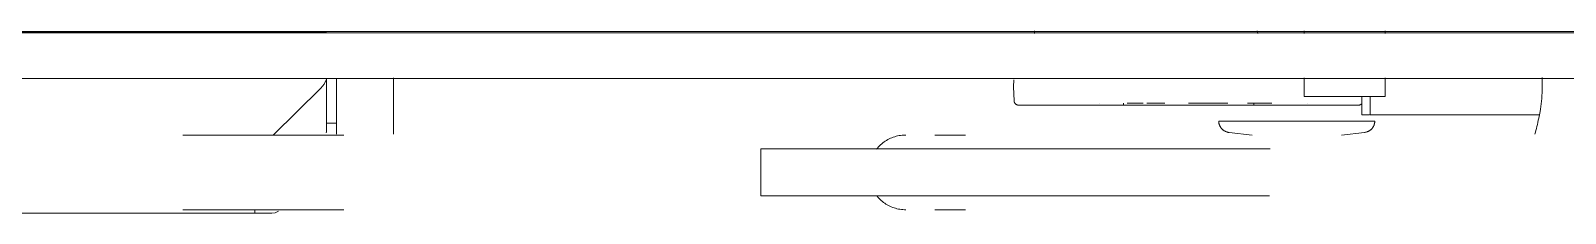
# Model space of a CAD drawing. Header units: millimetres. Extents: x -174154 to -170572, y -111302 to -109817.
# Drawn here: x -173989.14 to -173982.56, y -110922.47 to -110921.69 of the extents above; entities that cross this region are included whole.
import ezdxf

# ---------------------------------------------------------------- set-up
doc = ezdxf.new("R2010")
doc.units = ezdxf.units.MM
doc.linetypes.add('ACAD_ISO02W100', pattern=[15, 12, -3])
doc.layers.add('!Подложка', color=252, linetype='ACAD_ISO02W100', lineweight=25)
doc.layers.add('Специальное оборудование', color=7, linetype='Continuous', lineweight=18)

# ---------------------------------------------------------------- blocks, each defined once
blk = doc.blocks.new('Medical_All_ARJO_Enterprise-8000_Patient-Bed - Citadel-V3-В_АР_ПЭ_03 Этаж')
at = {"layer": 'Специальное оборудование'}
for p, q in [((7.48, -438.77), (-1116, -438.77)), ((-1047.99, -438.12), (-88.81, -438.12)), ((3.1, -438.35), (-203.74, -438.35)), ((785.78, -438.77), (1.73, -438.77)), ((42.34, -438.12), (729.01, -438.12)), ((306.53, -437.84), (306.53, -439.01)), ((422.11, -439.01), (422.11, -437.84)), ((456.82, -439.01), (456.82, -437.84)), ((-1116, -458.28), (7.48, -458.28)), ((1.73, -458.28), (785.78, -458.28)), ((3.1, -470.41), (3.1, -458.29)), ((7.29, -463.22), (7.29, -458.28)), ((31.69, -458.05), (31.69, -463.22)), ((422.11, -466), (422.11, -458.05)), ((456.82, -466), (456.82, -458.05)), ((524.07, -463.22), (524.14, -457.81)), ((-19.83, -482.46), (0.59, -462.37)), ((7.29, -472.43), (7.29, -463.22)), ((31.69, -463.22), (31.69, -472.43)), ((439.75, -466), (422.11, -466)), ((456.77, -466), (439.75, -466)), ((446.81, -466), (446.81, -473.76)), ((450.4, -473.76), (450.4, -466)), ((3.1, -476.8), (3.1, -470.41)), ((7.29, -475.26), (7.29, -472.43)), ((31.69, -472.43), (31.69, -475.26)), ((326.76, -469.7), (324.53, -469.7)), ((334.43, -468.77), (334.43, -468.77)), ((344.58, -468.77), (344.58, -469.7)), ((352.36, -468.77), (346.21, -468.77)), ((346.21, -468.77), (352.36, -468.77)), ((353.02, -468.77), (347.27, -468.77)), ((347.27, -468.77), (353.02, -468.77)), ((362.41, -468.77), (354.7, -468.77)), ((362.2, -468.77), (356.1, -468.77)), ((372.53, -469.7), (369.61, -469.7)), ((388.95, -468.77), (372.53, -468.77)), ((389.33, -468.77), (372.53, -468.77)), ((372.53, -469.7), (372.53, -469.7)), ((388.95, -469.7), (372.53, -469.7)), ((372.53, -469.7), (372.53, -469.7)), ((389.2, -469.7), (372.53, -469.7)), ((398.9, -469.7), (396.17, -469.7)), ((397.78, -468.77), (408.16, -468.77)), ((408.16, -468.77), (397.78, -468.77)), ((398.05, -468.77), (398.05, -468.77)), ((400.47, -469.7), (400.47, -468.77)), ((423.3, -468.77), (423.3, -468.77)), ((522.62, -475.26), (523.18, -472.43)), ((3.1, -479.65), (3.1, -476.43)), ((3.1, -477.34), (7.29, -477.34)), ((7.29, -482.07), (7.29, -475.26)), ((31.69, -475.26), (31.69, -482.07)), ((385.43, -476.49), (418.89, -476.49)), ((389.91, -476.49), (386.57, -476.49)), ((418.89, -476.49), (452.36, -476.49)), ((450.08, -473.76), (446.81, -473.76)), ((494.88, -473.76), (450.4, -473.76)), ((500.12, -473.76), (494.88, -473.76)), ((522.91, -473.76), (500.12, -473.76)), ((-42.16, -482.46), (-58.55, -482.46)), ((-8.85, -482.46), (-26.9, -482.46)), ((-26.71, -482.46), (-8.79, -482.46)), ((271.41, -482.46), (263.73, -482.46)), ((263.73, -482.46), (276.93, -482.46)), ((276.25, -482.46), (271.41, -482.46)), ((389.89, -481.38), (399.75, -482.46)), ((438.04, -482.46), (447.9, -481.38)), ((189.25, -488.45), (189.25, -508.46)), ((189.25, -488.45), (239.32, -488.45)), ((239.32, -488.45), (407.55, -488.45)), ((239.32, -508.46), (189.25, -508.46)), ((407.2, -508.46), (239.32, -508.46)), ((-172.92, -515.96), (-27.71, -515.96)), ((-58.55, -514.46), (-42.16, -514.46)), ((-27.71, -515.96), (-27.71, -514.81)), ((-23.05, -515.96), (-27.71, -515.96)), ((-26.9, -514.46), (-8.85, -514.46)), ((-8.79, -514.46), (-26.71, -514.46)), ((-20.34, -515.96), (-23.05, -515.96)), ((276.93, -514.46), (263.73, -514.46)), ((263.73, -514.46), (271.41, -514.46)), ((271.41, -514.46), (276.25, -514.46))]:
    blk.add_line(p, q, dxfattribs=at)
at = {"layer": 'Специальное оборудование', "flags": 128}
for points in [[(-88.81, -438.12), (-73.48, -438.12), (-58.17, -438.12), (-42.91, -438.12), (-27.72, -438.12), (-12.63, -438.12), (2.34, -438.12), (17.16, -438.12), (31.81, -438.12), (42.34, -438.12)], [(0.59, -462.37), (1.97, -460.68), (2.82, -458.86)], [(297.74, -467.85), (297.57, -464.85), (297.53, -461.85), (297.6, -458.86)], [(299.74, -469.7), (299.66, -469.7), (299.58, -469.69), (299.5, -469.68), (299.42, -469.67), (299.34, -469.66), (299.26, -469.64), (299.18, -469.62), (299.11, -469.6), (299.03, -469.57), (298.96, -469.54), (298.88, -469.51), (298.81, -469.47), (298.74, -469.43), (298.67, -469.39), (298.61, -469.35), (298.54, -469.3), (298.48, -469.25), (298.42, -469.2), (298.36, -469.15), (298.3, -469.09), (298.25, -469.03), (298.19, -468.97), (298.15, -468.91), (298.1, -468.84), (298.05, -468.78), (298.01, -468.71), (297.97, -468.64), (297.94, -468.57), (297.9, -468.5), (297.87, -468.42), (297.84, -468.35), (297.82, -468.27), (297.8, -468.19), (297.78, -468.12), (297.77, -468.04), (297.75, -467.96), (297.74, -467.88), (297.74, -467.85)], [(311.28, -469.7), (309.75, -469.7), (308.33, -469.7), (307.01, -469.7), (305.79, -469.7), (304.68, -469.7), (303.68, -469.7), (302.79, -469.7), (302.01, -469.7), (301.35, -469.7), (300.8, -469.7), (300.36, -469.7), (300.04, -469.7), (299.83, -469.7), (299.74, -469.7), (299.74, -469.7)], [(299.74, -469.7), (299.79, -469.7), (299.97, -469.7), (300.26, -469.7), (300.67, -469.7), (301.19, -469.7), (301.82, -469.7), (302.57, -469.7), (303.43, -469.7), (304.4, -469.7), (305.48, -469.7), (306.67, -469.7), (307.96, -469.7), (309.36, -469.7), (310.85, -469.7), (312.45, -469.7), (314.14, -469.7), (315.93, -469.7), (317.8, -469.7), (319.77, -469.7), (321.81, -469.7), (323.94, -469.7), (326.15, -469.7), (328.43, -469.7), (330.78, -469.7), (333.2, -469.7), (335.68, -469.7), (338.22, -469.7), (340.81, -469.7), (343.46, -469.7), (346.15, -469.7), (348.88, -469.7), (351.66, -469.7), (354.46, -469.7), (357.29, -469.7), (360.15, -469.7), (363.03, -469.7), (365.93, -469.7), (368.83, -469.7), (371.74, -469.7), (372.53, -469.7)], [(349.63, -469.7), (346.88, -469.7), (346.43, -469.7)], [(372.53, -469.7), (375.44, -469.7), (378.34, -469.7), (381.24, -469.7), (384.12, -469.7), (386.99, -469.7), (389.83, -469.7), (392.64, -469.7), (395.42, -469.7), (398.17, -469.7), (400.87, -469.7), (403.53, -469.7), (406.14, -469.7), (408.69, -469.7), (411.19, -469.7), (413.62, -469.7), (415.99, -469.7), (418.29, -469.7), (420.52, -469.7), (422.67, -469.7), (424.74, -469.7), (426.73, -469.7), (428.63, -469.7), (430.44, -469.7), (432.15, -469.7), (433.77, -469.7), (435.3, -469.7), (436.72, -469.7), (438.04, -469.7), (439.26, -469.7), (440.37, -469.7), (441.37, -469.7), (442.26, -469.7), (443.04, -469.7), (443.7, -469.7), (444.25, -469.7), (444.69, -469.7), (445.01, -469.7), (445.22, -469.7), (445.31, -469.7), (445.31, -469.7)], [(445.31, -469.7), (445.26, -469.7), (445.08, -469.7), (444.79, -469.7), (444.38, -469.7), (443.86, -469.7), (443.23, -469.7), (442.48, -469.7), (441.62, -469.7), (440.65, -469.7), (439.57, -469.7), (438.38, -469.7), (437.09, -469.7), (435.69, -469.7), (434.2, -469.7)], [(446.77, -469.07), (446.71, -469.13), (446.65, -469.18), (446.59, -469.23), (446.53, -469.28), (446.47, -469.33), (446.4, -469.38), (446.33, -469.42), (446.26, -469.46), (446.19, -469.49), (446.12, -469.53), (446.05, -469.56), (445.97, -469.59), (445.89, -469.61), (445.82, -469.63), (445.74, -469.65), (445.66, -469.67), (445.58, -469.68), (445.5, -469.69), (445.42, -469.69), (445.34, -469.7), (445.31, -469.7)], [(389.89, -481.38), (389.69, -481.35), (389.49, -481.32), (389.3, -481.28), (389.1, -481.23), (388.91, -481.17), (388.72, -481.11), (388.54, -481.03), (388.35, -480.96), (388.17, -480.87), (388, -480.78), (387.82, -480.67), (387.65, -480.57), (387.49, -480.45), (387.33, -480.33), (387.18, -480.21), (387.03, -480.07), (386.88, -479.93), (386.74, -479.79), (386.61, -479.64), (386.49, -479.48), (386.37, -479.32), (386.25, -479.16), (386.15, -478.99), (386.05, -478.82), (385.95, -478.64), (385.87, -478.46), (385.79, -478.27), (385.72, -478.09), (385.65, -477.9), (385.6, -477.71), (385.55, -477.51), (385.51, -477.32), (385.48, -477.12), (385.45, -476.92), (385.44, -476.72), (385.43, -476.52), (385.43, -476.49)], [(452.36, -476.49), (452.35, -476.69), (452.34, -476.89), (452.31, -477.09), (452.28, -477.29), (452.24, -477.48), (452.2, -477.68), (452.14, -477.87), (452.08, -478.06), (452.01, -478.25), (451.93, -478.43), (451.85, -478.61), (451.75, -478.79), (451.66, -478.97), (451.55, -479.14), (451.44, -479.3), (451.32, -479.46), (451.19, -479.62), (451.06, -479.77), (450.92, -479.91), (450.78, -480.05), (450.63, -480.19), (450.48, -480.31), (450.32, -480.44), (450.16, -480.55), (449.99, -480.66), (449.82, -480.76), (449.64, -480.86), (449.46, -480.94), (449.28, -481.02), (449.09, -481.1), (448.9, -481.16), (448.71, -481.22), (448.52, -481.27), (448.32, -481.31), (448.12, -481.35), (447.93, -481.37), (447.9, -481.38)], [(10.51, -482.46), (7.31, -482.46), (4.12, -482.46), (0.94, -482.46), (-2.21, -482.46), (-5.34, -482.46), (-8.43, -482.46), (-11.49, -482.46), (-14.5, -482.46), (-17.47, -482.46), (-20.39, -482.46), (-23.25, -482.46), (-26.05, -482.46), (-28.79, -482.46), (-31.46, -482.46), (-34.05, -482.46), (-36.57, -482.46), (-39, -482.46), (-41.35, -482.46), (-42.16, -482.46)], [(238.79, -488.53), (239.2, -488.04), (239.62, -487.56), (240.07, -487.1), (240.53, -486.66), (241.01, -486.24), (241.51, -485.83), (242.02, -485.45), (242.55, -485.09), (243.09, -484.75), (243.64, -484.43), (244.21, -484.13), (244.79, -483.86), (245.38, -483.61), (245.98, -483.38), (246.59, -483.18), (247.2, -483), (247.82, -482.85), (248.45, -482.72), (249.08, -482.62), (249.72, -482.54), (250.35, -482.49), (250.99, -482.46), (251.34, -482.46)], [(251.34, -514.46), (250.7, -514.44), (250.06, -514.41), (249.42, -514.34), (248.79, -514.25), (248.16, -514.14), (247.53, -514), (246.92, -513.83), (246.3, -513.65), (245.7, -513.43), (245.11, -513.19), (244.52, -512.93), (243.95, -512.65), (243.39, -512.34), (242.84, -512.01), (242.3, -511.66), (241.78, -511.29), (241.28, -510.9), (240.79, -510.49), (240.32, -510.05), (239.86, -509.6), (239.42, -509.14), (239.01, -508.65)], [(-42.16, -514.46), (-39.84, -514.46), (-37.44, -514.46), (-34.95, -514.46), (-32.38, -514.46), (-29.74, -514.46), (-27.03, -514.46), (-24.25, -514.46), (-21.41, -514.46), (-18.51, -514.46), (-15.56, -514.46), (-12.56, -514.46), (-9.52, -514.46), (-6.44, -514.46), (-3.32, -514.46), (-0.18, -514.46), (2.99, -514.46), (6.18, -514.46), (9.38, -514.46), (10.51, -514.46)], [(-17.61, -515.1), (-18.95, -515.74), (-20.34, -515.96)]]:
    blk.add_lwpolyline(points, dxfattribs=at)
at = {"layer": 'Специальное оборудование'}
blk.add_arc((419.6, -434.15), 18, 191.93117, 195.72349, dxfattribs=at)
for centre, major_axis, start_param, end_param in [((517.24, -462.5), (0, 20), 4.193016, 4.67661), ((510.74, -455.41), (0, 40), 3.982732, 4.193016)]:
    blk.add_ellipse(centre, major_axis=major_axis, ratio=0.34202, start_param=start_param, end_param=end_param, dxfattribs=at)
blk.add_open_spline([(3.1, -479.65), (3.1, -480.25), (3.03, -480.89), (2.92, -481.56)], degree=3, dxfattribs=at)
blk = doc.blocks.new('A$C7b4e20c5')
at = {"layer": 'Специальное оборудование', "color": 251, "lineweight": 20, "true_color": 0x636466}
blk.add_blockref('Medical_All_ARJO_Enterprise-8000_Patient-Bed - Citadel-V3-В_АР_ПЭ_03 Этаж', (13905, 1960), dxfattribs=at)

msp = doc.modelspace()

# ---------------------------------------------------------------- block references
at = {"layer": '!Подложка', "ltscale": 20, "xscale": 0.01, "yscale": 0.01, "zscale": 0.01}
msp.add_blockref('A$C7b4e20c5', (-174126.9501, -110936.9124), dxfattribs=at)

doc.saveas('drawing.dxf')
